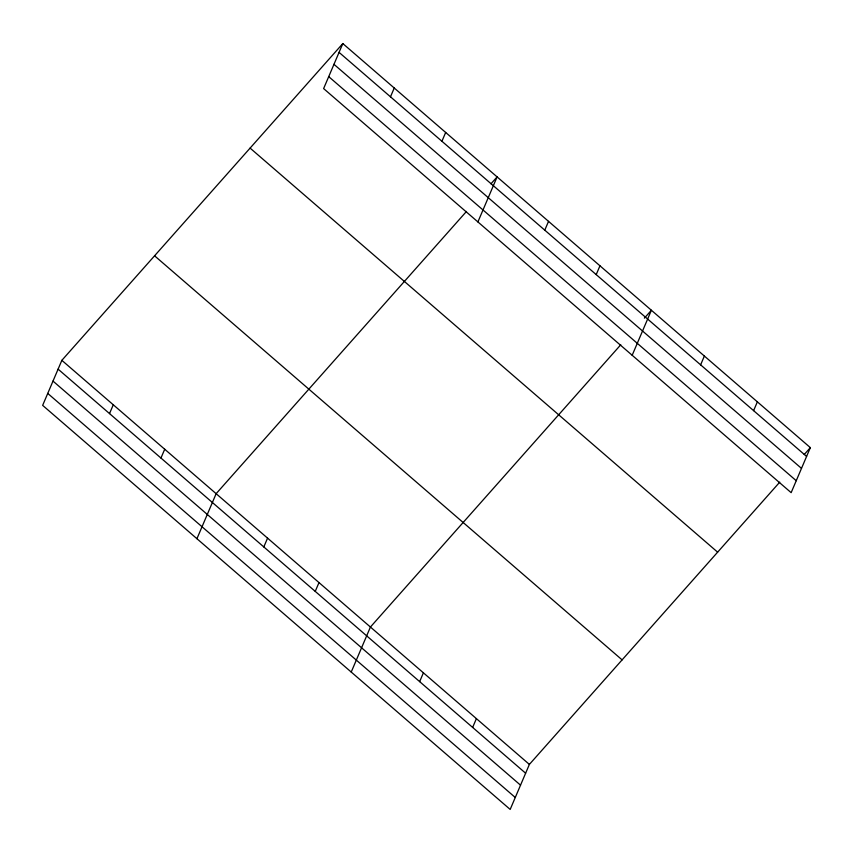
<?xml version="1.0" encoding="UTF-8"?>
<svg xmlns="http://www.w3.org/2000/svg" width="853" height="853" viewBox="0 0 853 853"><rect width="100%" height="100%" fill="white"/><g stroke="black" fill="none" stroke-linecap="round" stroke-linejoin="round"><path stroke-width="1.28" d="M342.821 43.567L323.618 88.584L791.147 492.661L810.35 447.633L342.821 43.567L61.853 360.339L42.65 405.367L510.179 809.433L529.382 764.416L779.738 482.148M109.525 413.598L113.278 404.791M160.95 458.04L164.714 449.243M196.936 538.712L216.14 493.684L466.484 211.427M390.493 96.815L394.246 88.008M263.812 546.944L267.565 538.136M441.918 141.267L445.671 132.46M315.237 591.385L319.001 582.578M477.904 221.929L497.107 176.902L490.976 183.811M351.223 672.057L370.426 627.03L620.771 344.761M544.779 230.161L548.532 221.353M419.655 681.632L423.408 672.825M596.204 274.602L599.958 265.805M472.647 727.428L476.4 718.621M632.18 355.274L651.393 310.247L644.388 318.137M700.622 364.849L704.375 356.042M753.604 410.645L757.368 401.838M804.23 454.532L810.35 447.633M339.057 52.364L806.597 456.44M333.96 64.316L801.5 468.393M328.714 76.631L796.244 480.708M250.1 148.102L717.629 552.168M154.574 255.804L622.104 659.881M61.853 360.339L529.382 764.416M58.1 369.146L525.629 773.223M53.003 381.099L520.533 785.176M47.747 393.414L515.276 797.491"/></g></svg>
